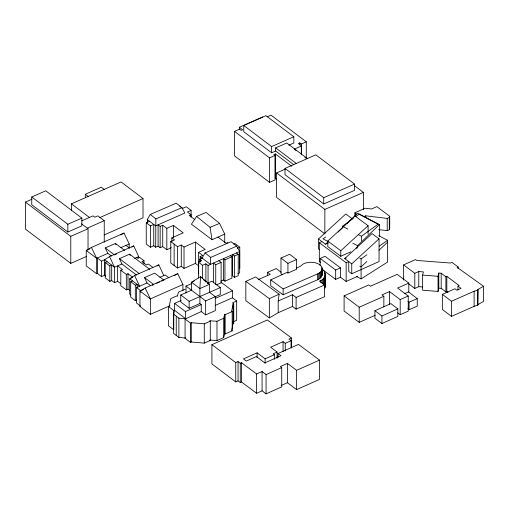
<?xml version="1.0" encoding="UTF-8"?>
<svg xmlns="http://www.w3.org/2000/svg" width="509" height="509" viewBox="0 0 509 509"><rect width="100%" height="100%" fill="white"/><g stroke="black" fill="none" stroke-linecap="round" stroke-linejoin="round"><path stroke-width="0.76" d="M150.301 214.416L176.311 203.167L181.872 207.672L184.882 212.997L155.684 225.875L147.292 219.532L150.301 214.416L155.862 218.915L155.684 247.228L158.095 246.165L160.163 247.724L162.721 246.598L166.831 249.703L171.45 247.667M202.079 258.05L205.089 252.928L210.65 257.433L210.471 264.394L200.139 256.587L202.703 255.454L198.593 252.349L205.184 249.442L195.399 242.049L184.016 247.069L181.287 245.007L177.507 246.674L170.776 241.584L174.555 239.917L171.832 237.856L183.215 232.836L173.429 225.442L166.831 228.35L162.721 225.245L160.163 226.371L158.095 224.813L158.095 246.165M181.064 300.52L174.587 303.377L174.402 310.223L173.633 314.187L173.633 333.478L178.882 337.442L185.709 338.059L185.072 338.339L185.072 319.048L201.252 311.565L205.661 314.893L215.301 310.643L215.301 296.664L209.543 292.312L209.543 284.296L200.533 276.654L191.518 282.215L191.518 290.232L180.759 294.978L180.759 301.964L189.138 308.301L199.897 303.555L201.252 304.573L201.252 311.565M282.196 274.593L280.987 273.67L280.987 258.063L289.621 254.271L296.569 259.552L296.569 269.293L287.935 273.078L287.031 272.398L270.712 279.874L270.712 285.746L283.144 294.787L318.704 279.263L320.67 277.812L322.108 275.184L322.152 268.402L321.542 266.601L319.086 264.247L315.173 262.695L310.477 262.23L305.884 262.905L303.269 263.942L300.552 266.201L296.257 268.167M322.108 275.184L322.152 268.402M322.693 269.802C327.669 273.078 324.379 279.88 319.455 281.07L324.564 284.983L324.564 296.696L296.104 309.141L292.529 306.443L292.529 294.73L278.207 300.978L278.207 312.698L269.35 317.909L245.834 300.692L245.834 281.401L255.613 276.947L279.129 294.17L278.207 300.978M324.869 276.387L324.869 288.107L325.27 285.816L325.035 272.958M231.805 329.667L233.128 323.45L233.752 323.177L233.752 303.886L233.128 304.159L231.64 311.152L232.187 311.565L232.187 330.856L225.156 333.955L224.603 333.541L224.603 314.25L225.156 314.664L225.156 333.955M185.072 338.339L190.43 342.385L191.282 342.01L204.274 343.111L210.287 340.457L209.778 340.076L216.98 340.559L223.693 337.594L223.693 318.303L224.603 314.25M223.693 337.594L224.603 333.541M458.145 266.996L451.916 262.307L450.287 263.026L416.769 260.443L415.611 259.571L403.624 264.877L414.81 273.301L418.773 271.551L423.38 271.908L422.635 275.108L422.635 290.225L438.045 291.415L438.045 276.298L438.803 273.034L441.195 273.218L445.884 276.75L446.826 276.336L459.118 285.587L457.966 286.103L460.995 288.387L456.84 290.225L454.938 288.788L442.353 294.355L442.353 309.478L451.489 316.363L474.108 306.348L477.792 305.196L477.938 289.43L483.55 286.281L457.203 267.41L458.145 266.996L458.145 268.51M477.792 305.196L477.938 289.43M438.045 291.415L438.803 288.158L438.803 273.034M356.758 248.621L357.566 245.682L379.415 224.596L357.674 213.176L347.03 223.451M270.712 279.874L283.144 288.915L318.704 273.397L320.67 271.94L322.108 269.318M355.619 215.301L356.173 213.755L354.875 212.781L365.138 208.226L371.525 208.995L376.857 206.622L389.722 216.28L389.722 228.522L389.29 229.724L387.215 230.647L378.766 229.629M389.29 229.724L389.29 217.483L389.722 216.28M196.589 216.408L191.454 224.189L212.024 239.726L224.723 234.127L219.595 223.387L206.1 212.444L196.589 216.408L210.077 227.351L212.024 239.726M338.071 232.104L342.551 227.778M366.849 261.524L361.091 266.894L359.723 266.182M378.95 250.25L387.597 242.201M319.633 249.773L318.481 248.914L318.481 238.988L345.789 213.996L352.222 218.8M350.847 251.796L340.788 256.281L327.796 246.585L327.796 241.037L355.097 216.045L368.09 225.748L368.09 234.153M318.481 238.988L325.505 244.231L327.828 242.106M340.788 256.281L340.788 250.733L368.09 225.748M351.751 273.753L351.751 263.834L344.733 258.585L372.034 233.593L379.052 238.842L379.052 261.569L351.751 273.753L348.754 271.52L348.754 261.594L346.152 262.759L319.328 242.723L321.93 241.559M351.751 263.834L379.052 238.842M342.398 227.784L342.398 226.257L353.265 218.361M355.823 216.503L359.017 214.187L378.066 224.189L361.447 236.259L361.447 240.846M325.575 237.06L322.986 238.874L327.751 241.374M356.319 276.374L361.091 278.881L361.091 258.884L366.906 254.805M379.192 246.197L387.597 240.305L378.747 235.661M138.696 258.146L138.696 256.6L133.746 245.898L109.562 256.568L104.612 259.781L101.539 261.136L97.378 257.993L97.378 273.441L101.539 276.584L104.612 275.235L105.834 276.158M131.888 247.107L133.746 245.898M163.79 275.56L158.833 264.858L134.65 275.528L129.7 278.747L129.7 294.196L130.832 295.048M156.976 266.067L158.833 264.858M361.091 278.881L387.597 262.059L387.597 240.305M129.216 247.807L129.216 243.945L124.024 233.058L91.448 247.431L86.256 250.466L86.256 265.914L96.646 273.766L97.378 273.441M120.779 234.961L124.024 233.058M182.928 290.715L182.928 284.537L177.736 273.651L145.16 288.018L139.962 291.053L139.962 306.501L150.352 314.352L169.898 305.731M152.471 285.352L153.769 284.595L144.531 277.609L154.691 273.129L163.93 280.109M174.485 275.547L177.736 273.651M477.938 304.554L483.55 301.404L483.55 286.281M291.434 348.01L291.434 337.976L267.34 319.951L211.916 344.65L235.737 362.599L238.047 361.581L240.28 363.248L241.501 362.694L256.619 373.981L256.619 393.272L262.071 390.836L266.067 393.858L281.731 386.872L281.731 367.581L280.351 366.575L287.4 363.426L296.632 370.31L296.632 389.601L319.531 379.402L319.531 360.111L298.484 344.396L278.022 353.526L278.022 357.382M238.047 361.581L238.047 380.872L240.28 382.539L241.501 381.985L256.619 393.272M245.834 281.401L269.35 298.624L279.129 294.17M277.061 358.215L277.061 352.043L273.136 353.806L274.351 354.722L274.351 359.348M325.505 244.231L328.381 242.946M320.174 265.469L320.174 258.451L324.99 256.301L340.489 267.88L340.489 277.233L346.152 281.458L357.751 276.285M344.733 258.585L346.165 257.948M320.174 258.451L335.673 270.031L340.489 267.88M322.032 269.191L335.673 279.384L340.489 277.233M265.125 363.464L265.125 358.832L257.109 352.82L243.461 358.915L246.299 361.059L256.345 356.574L264.833 362.904L280.949 355.715L278.022 353.526M277.061 352.043L270.629 347.195L283.055 341.66L285.256 343.308L291.072 340.706L291.072 347.647M374.917 310.738L390.855 303.618L397.834 308.861L397.834 316.42L381.928 323.527L374.917 318.303L374.917 310.738L381.928 315.968L381.928 323.527M381.928 315.968L397.834 308.861M256.619 373.981L262.071 371.551L266.067 374.567L266.067 393.858M266.067 374.567L281.731 367.581M281.057 385.548L287.4 382.717L296.632 389.601M363.7 216.719L365.716 215.822L387.215 218.406L389.29 217.483M408.81 292.16L408.81 283.087L397.612 288.043L408.243 296.022L408.243 311.145L400.195 314.721L400.195 299.604L389.544 291.568L381.985 294.921L383.856 296.295L383.856 306.882M265.125 358.832L274.351 354.722M400.195 299.604L408.243 296.022M296.632 370.31L319.531 360.111M375.152 315.281L359.201 322.362L344.097 310.999L344.097 295.875L368.758 284.938L370.431 286.192L397.16 274.351L408.81 283.087M344.097 295.875L359.201 307.239L383.856 296.295M291.434 337.976L288.927 339.089L291.072 340.706M408.593 283.742L414.81 288.425L418.773 286.669L422.61 286.968M442.353 294.355L451.489 301.239L474.108 291.224L477.792 290.073M31.743 196.989L45.753 190.811L81.86 218.1L81.86 225.843L67.85 232.021L31.743 204.733L31.743 196.989L67.85 224.278L67.85 232.021M86.594 256.402L70.783 263.369L25.45 229.114L25.45 202.086L31.914 199.229M85.296 197.365L85.296 194.273L101.323 187.204L104.205 189.38M239.332 129.655L239.332 127.288L262.765 116.949M293.852 164.763L275.662 151.014L271.634 152.795L243.747 131.723L243.747 125.475L265.952 115.683L293.833 136.756L293.833 143.004L288.883 145.186M267.098 116.86L270.992 115.142L306.291 141.82L306.291 158.401M291.695 166.265L275.356 153.915L273.848 154.583L275.006 155.461L275.006 179.938L269.547 182.343L234.522 155.869L234.522 131.392L239.561 129.171L241.228 130.431L242.653 129.801L239.332 127.288M71.406 210.79L71.406 203.848L121.072 181.942L143.016 198.523L143.016 217.814L104.148 234.954M67.85 224.278L81.86 218.1M99.828 217.572L143.016 198.523M243.747 125.475L271.634 146.547L293.833 136.756M87.281 228.172L104.25 220.69L104.25 242.157M25.45 202.086L70.783 236.341L88.032 228.738L88.032 249.41M275.662 151.014L275.662 147.89L286.764 142.997L307.468 158.643M301.296 154.291L301.296 144.028L299.807 142.895L298.414 143.513L301.576 145.905L301.576 154.59M234.522 131.392L269.547 157.866L275.006 155.461M301.296 144.028L306.291 141.82M294.145 149.182L301.576 145.905M155.684 247.228L153.756 245.771L150.416 247.24L146.248 244.091L146.248 222.738L149.589 221.269M89.877 248.869L86.256 250.466L96.646 258.311L96.646 273.766M146.248 222.738L150.416 225.888L153.756 224.418L153.756 245.771M285.002 168.428L315.834 154.831L354.557 184.099L354.557 190.347L323.724 203.944L285.002 174.676L285.002 168.428L323.724 197.696L323.724 203.944M111.42 256.065L107.851 253.374L105.255 247.928L115.416 243.448L124.654 250.428M191.104 216.732L191.104 210.408L187.427 212.03L190.907 214.664L190.907 217.038M276.584 172.933L324.85 209.409L324.85 233.886L276.584 197.409L276.584 172.933L285.218 169.122M190.907 214.664L189.24 215.396L194.89 219.665M107.851 253.374L96.646 258.311L91.448 247.431M120.919 247.609L129.216 243.945M116.669 253.946L114.493 254.907L105.255 247.928M120.646 283.621L117.63 281.343L114.512 282.718L111.681 280.574L109.849 281.382L105.229 277.895L105.229 262.44L107.062 261.632M136.469 275L121.918 263.999L119.443 258.648L129.604 254.169L149.741 269.388M105.229 262.44L109.849 265.933L111.681 265.125L111.681 280.574M121.918 263.999L114.512 267.27L104.612 259.781L104.612 275.235M134.63 258.394L138.696 256.6M129.795 290.537L127.988 289.169L126.334 289.901L120.805 285.721L120.805 270.273L122.459 269.541L117.63 265.895L117.63 281.343M143.996 263.802L143.996 260.716L141.935 261.626L146.344 264.954L148.405 264.044L152.846 267.403M120.805 270.273L126.334 274.446L127.988 273.721L132.811 277.373L129.7 278.747L139.6 286.23L134.65 275.528M136.539 300.094L135.318 300.634L130.698 297.141L130.698 281.693L132.531 280.885M323.724 197.696L354.557 184.099M227.79 242.538L226.123 243.27L217.967 237.105M130.698 281.693L135.318 285.186L137.15 284.378L137.15 287.47M170.776 241.584L170.776 262.937L177.507 268.027L181.287 266.36L184.016 268.421L195.399 263.401L199.07 266.169M233.726 244.091L234.954 243.544L239.777 247.189L239.777 268.542M199.795 261.588L199.795 259.215L202.207 258.146M140.102 305.731L136.533 303.033L136.533 287.585L147.006 282.959L150.575 285.657M159.813 277.316L165.164 274.955L168.733 277.653M198.389 277.959L198.389 262.141L201.723 260.672L199.795 259.215M156.67 283.309L159.578 282.031M161.754 281.07L163.204 280.427M324.85 209.409L363.394 192.408L363.394 209.778M143.493 289.5L139.962 291.053L150.352 298.904L150.352 314.352M237.321 248.271L239.777 247.189M198.389 262.141L202.55 265.291L205.891 263.815L208.06 265.456L208.06 283.647M208.06 265.456L239.669 251.516L236.66 246.191L231.099 241.686L205.089 252.928M224.94 259.851L231.881 256.791L231.881 278.143L224.94 281.203L223.4 280.039L223.4 258.687L224.94 259.851L224.94 281.203M234.445 255.995L238.244 254.315L238.244 275.668L234.445 277.348L232.626 275.973L232.626 254.621L234.445 255.995L234.445 277.348M213.5 282.826L213.5 263.051L215.74 264.744L221.103 262.377L221.103 282.94M182.928 284.537L150.352 298.904L145.16 288.018M194.273 281L191.518 282.215L199.897 288.546L199.897 303.555M186.014 293.063L186.014 286.071L191.524 283.64M139.962 306.501L140.7 306.176M185.161 289.188L178.449 292.147L177.355 296.283L176.852 295.901L170.839 298.554L169.262 306.081L168.415 306.456L168.415 325.747L173.766 329.794L173.766 310.503L168.415 306.456M207.621 283.131L211.922 281.229L220.302 287.566L220.302 294.552L215.282 296.766M220.881 281.153L223.4 280.039M237.722 273.721L239.669 272.862L239.669 251.516M216.567 284.855L221.587 282.641L232.422 290.83L232.422 297.816L236.666 301.023L236.666 320.314L232.435 322.178L233.752 323.177M180.759 294.978L189.138 301.309L220.302 287.566M173.766 310.503L174.402 310.223L185.709 318.768L185.416 311.559L174.587 303.377M186.014 286.071L205.661 300.914L215.301 296.664M185.416 311.559L201.252 304.573M215.199 298.427L232.422 290.83M215.199 305.413L232.422 297.816M236.666 301.023L232.435 302.893L233.752 303.886M185.072 319.048L190.43 323.094L191.282 322.719L204.274 323.819L210.287 321.166L210.287 340.457M225.156 314.664L232.187 311.565M210.287 321.166L209.778 320.785L216.98 321.268L223.693 318.303M211.916 344.65L211.916 363.941L235.737 381.89L238.047 380.872M438.803 288.158L441.195 288.342L445.884 291.873L446.826 291.46L448.054 292.382M280.987 258.063L287.935 263.338L296.569 259.552M267.594 275.484L267.594 272.36L276.228 268.574L280.993 272.232M258.158 279.657L270.228 274.383L267.594 272.36M292.529 294.73L296.104 297.421L324.564 284.983M278.207 312.698L292.529 306.443M81.873 220.76L93.013 215.88L94.776 217.209L97.849 215.854L104.25 220.69M155.862 218.915L181.872 207.672M210.65 257.433L236.66 246.191M404.47 293.699L408.562 291.931L417.253 298.643L417.253 306.202L409.064 309.739L407.824 308.778M407.824 301.22L409.064 302.181L417.253 298.643M210.077 227.351L219.595 223.387M422.635 275.108L438.045 276.298M173.633 314.187L178.882 318.15L185.709 318.768M342.398 226.257L347.838 229.114M358.724 234.827L361.447 236.259M352.813 243.181L357.566 245.682M359.729 258.171L361.091 258.884M327.796 241.037L340.788 250.733M320.587 262.364L319.328 261.429L319.328 242.723M354.525 185.709L363.394 192.408M294.775 149.659L296.034 150.607M304.853 157.275L306.113 158.229M275.662 147.89L296.365 163.535M276.61 179.34L275.356 178.392L275.356 153.915M397.688 312.831L400.195 314.721M191.104 210.408L186.288 206.762L182.604 208.391L179.626 206.139M236.424 252.941L238.244 254.315M230.342 255.626L231.881 256.791M218.87 260.684L221.103 262.377M203.555 279.772L205.35 281.127M207.15 282.489L209.543 284.296L199.897 288.546L200.533 276.654L201.163 277.965M85.296 194.273L88.178 196.449M71.406 203.848L89.59 217.585M126.003 245.363L129.572 248.061M143.996 260.716L139.549 257.357L137.487 258.267L136.546 257.548M231.64 330.443L232.187 330.856M81.599 223.877L88.032 228.738M119.443 258.648L138.951 273.397M136.533 287.585L140.7 290.728L140.7 292.274M115.416 243.448L116.065 244.81M144.531 277.609L147.006 282.959M129.604 254.169L130.221 255.505M109.562 256.568L114.512 267.27L114.512 282.718M322.152 274.268L321.962 267.486M474.108 291.224L474.108 306.348M457.966 286.103L457.966 289.882M451.489 301.239L451.489 316.363M446.826 276.336L446.826 291.46M445.884 276.75L445.884 291.873M441.195 273.218L441.195 288.342M418.773 271.551L418.773 286.669M414.81 273.301L414.81 288.425M409.064 302.181L409.064 309.739M403.624 264.877L403.624 280.001M389.544 291.568L389.544 304.42M387.215 218.406L387.215 230.647M379.415 224.596L379.415 236.335M365.716 215.822L365.716 217.349M359.201 307.239L359.201 322.362M354.875 212.781L354.875 216.605M346.152 262.759L346.152 281.458M335.673 270.031L335.673 279.384M325.27 274.103L325.219 286.961M324.507 271.857L324.507 273.416M324.29 277.481L324.29 285.294M323.419 278.531L323.419 283.997M322.312 279.486L322.312 283.392M321.834 270.228L321.834 276.101M321.37 271.1L321.37 276.972M320.963 280.344L320.963 282.686M320.67 271.94L320.67 277.812M319.779 272.703L319.779 278.576M318.704 273.397L318.704 279.263M317.501 273.976L317.501 279.842M299.807 142.895L299.807 144.48M296.104 297.421L296.104 309.141M287.935 263.338L287.935 273.078M287.4 363.426L287.4 382.717M285.256 343.308L285.256 351.019M283.144 288.915L283.144 294.787M283.055 341.66L283.055 351.687M271.634 146.547L271.634 152.795M269.547 157.866L269.547 182.343M269.35 298.624L269.35 317.909M262.071 371.551L262.071 390.836M257.109 352.82L257.109 357.452M241.501 362.694L241.501 381.985M240.28 363.248L240.28 382.539M235.737 362.599L235.737 381.89M233.128 304.159L233.128 323.45M224.723 234.127L224.723 242.825M216.98 321.268L216.98 340.559M215.74 264.744L215.74 284.518M205.891 263.815L205.891 282.005M205.661 300.914L205.661 314.893M204.274 323.819L204.274 343.111M202.55 265.291L202.55 278.735M200.139 256.587L200.139 262.122M198.593 252.349L198.593 273.702M195.399 242.049L195.399 263.401M191.282 322.719L191.282 342.01M190.43 323.094L190.43 342.385M189.138 301.309L189.138 308.301M184.016 247.069L184.016 268.421M181.287 245.007L181.287 266.36M178.882 318.15L178.882 337.442M177.507 246.674L177.507 268.027M176.254 316.172L176.254 335.463M174.142 244.129L174.142 265.482M173.429 225.442L173.429 237.302M171.832 237.856L171.832 241.813M166.831 228.35L166.831 249.703M162.721 225.245L162.721 246.598M160.163 226.371L160.163 247.724M150.416 225.888L150.416 247.24M147.419 219.633L147.419 222.796M135.318 285.186L135.318 300.634M127.988 273.721L127.988 289.169M126.334 274.446L126.334 289.901M109.849 265.933L109.849 281.382M101.539 261.136L101.539 276.584M70.783 236.341L70.783 263.369"/></g></svg>
